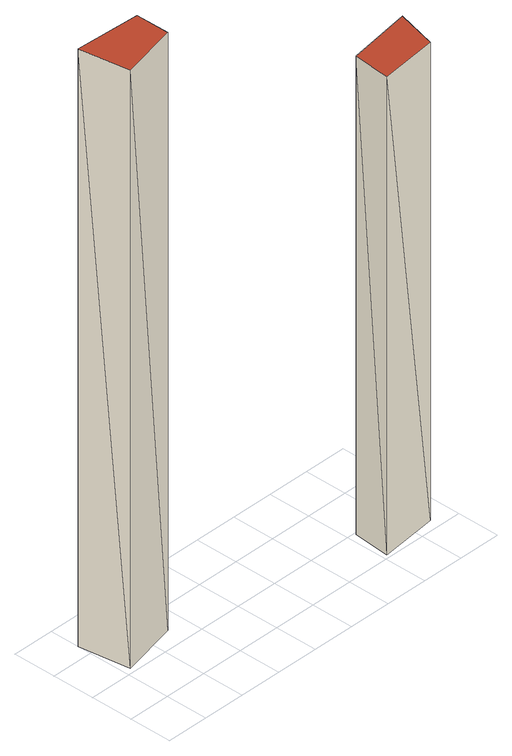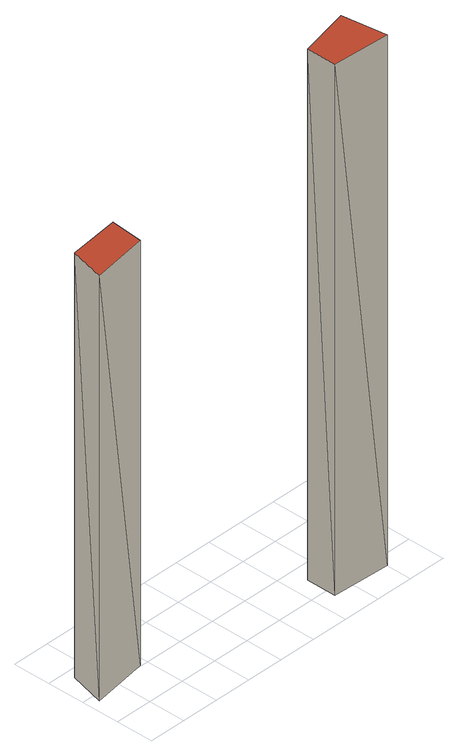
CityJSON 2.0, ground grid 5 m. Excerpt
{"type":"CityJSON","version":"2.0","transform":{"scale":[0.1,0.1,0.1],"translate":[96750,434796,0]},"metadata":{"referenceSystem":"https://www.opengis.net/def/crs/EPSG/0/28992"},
"CityObjects":{
"building1":{"type":"Building","attributes":{"+height_valid":1,"+non_residential":1,"+groundHeight":0,"measuredHeight":70,"+total_area":1789.53,"+discount_factor":0.95,"+min_bicycle_parking_spaces":221,"+min_car_parking_spaces":51,"+function":"universities"},"geometry":[{"type":"MultiSurface","lod":"1.2","boundaries":[[[0,1,2,3]],[[4,5,6,7]],[[0,5,4]],[[0,1,5]],[[1,6,5]],[[1,2,6]],[[2,7,6]],[[2,3,7]],[[3,4,7]],[[3,0,4]]],"semantics":{"surfaces":[{"type":"GroundSurface"},{"type":"RoofSurface"},{"type":"WallSurface"}],"values":[0,1,2,2,2,2,2,2,2,2]}}]},
"building2":{"type":"Building","attributes":{"+height_valid":1,"+non_residential":1,"+groundHeight":0,"measuredHeight":56,"+total_area":1276.78,"+discount_factor":0.95,"+min_bicycle_parking_spaces":109,"+min_car_parking_spaces":73,"+function":"catering I"},"geometry":[{"type":"MultiSurface","lod":"1.2","boundaries":[[[8,9,10,11]],[[12,13,14,15]],[[8,13,12]],[[8,9,13]],[[9,14,13]],[[9,10,14]],[[10,15,14]],[[10,11,15]],[[11,12,15]],[[11,8,12]]],"semantics":{"surfaces":[{"type":"GroundSurface"},{"type":"RoofSurface"},{"type":"WallSurface"}],"values":[0,1,2,2,2,2,2,2,2,2]}}]}
},
"vertices":[
[0,116,0],[77,112,0],[77,72,0],[9,56,0],[0,116,700],[77,112,700],[77,72,700],[9,56,700],
[310,48,0],[386,60,0],[374,12,0],[306,4,0],[310,48,560],[386,60,560],[374,12,560],[306,4,560]
]}
